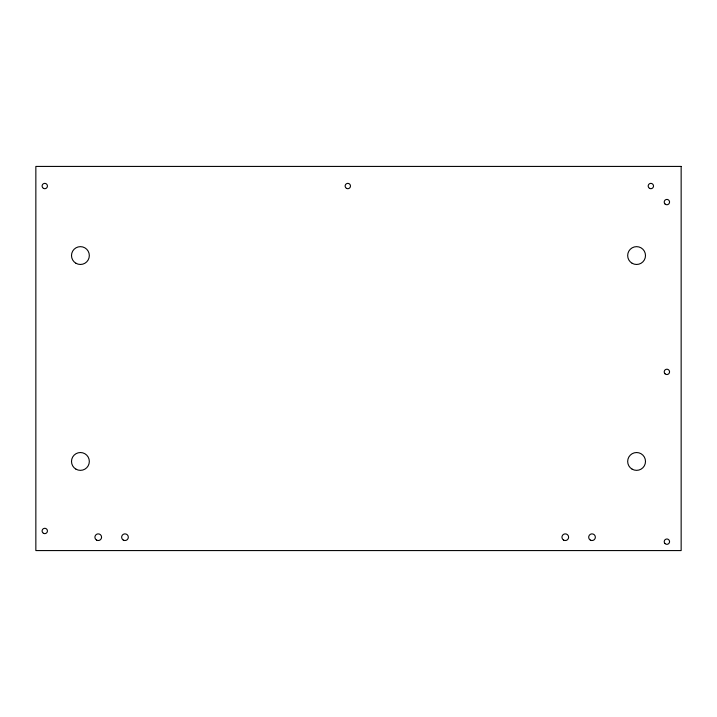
<?xml version="1.0" encoding="UTF-8"?>
<svg xmlns="http://www.w3.org/2000/svg" width="717" height="717" viewBox="0 0 717 717"><rect width="100%" height="100%" fill="white"/><g stroke="black" fill="none" stroke-linecap="round" stroke-linejoin="round"><path stroke-width="1.08" d="M681.15 166.425L35.85 166.425L35.85 550.575L681.15 550.575L681.15 166.425M649.512 188.347A2.671 2.671 0 0 0 653.519 186.035A2.671 2.671 0 0 0 649.512 183.722A2.671 2.671 0 0 0 649.512 188.347M346.463 188.347A2.671 2.671 0 0 0 350.479 186.035A2.671 2.671 0 0 0 346.463 183.722A2.671 2.671 0 0 0 346.463 188.347M43.423 188.347A2.671 2.671 0 0 0 47.439 186.035A2.671 2.671 0 0 0 43.423 183.722A2.671 2.671 0 0 0 43.423 188.347M43.423 533.278A2.671 2.671 0 0 0 47.439 530.965A2.671 2.671 0 0 0 43.423 528.653A2.671 2.671 0 0 0 43.423 533.278M632.125 469.16A8.909 8.909 0 0 0 645.497 461.443A8.909 8.909 0 0 0 632.125 453.727A8.909 8.909 0 0 0 632.125 469.16M665 543.549A2.671 2.671 0 0 0 669.472 542.357A2.671 2.671 0 0 0 666.201 539.076A2.671 2.671 0 0 0 665 543.549M665 373.763A2.671 2.671 0 0 0 669.472 372.562A2.671 2.671 0 0 0 666.201 369.291A2.671 2.671 0 0 0 665 373.763M632.125 263.273A8.909 8.909 0 0 0 645.497 255.557A8.909 8.909 0 0 0 632.125 247.84A8.909 8.909 0 0 0 632.125 263.273M665 203.969A2.671 2.671 0 0 0 669.472 202.768A2.671 2.671 0 0 0 666.201 199.496A2.671 2.671 0 0 0 665 203.969M75.957 469.16A8.909 8.909 0 0 0 89.329 461.443A8.909 8.909 0 0 0 75.957 453.727A8.909 8.909 0 0 0 75.957 469.16M75.957 263.273A8.909 8.909 0 0 0 89.329 255.557A8.909 8.909 0 0 0 75.957 247.84A8.909 8.909 0 0 0 75.957 263.273M590.351 540.098A3.343 3.343 0 0 0 595.361 537.203A3.343 3.343 0 0 0 590.351 534.308A3.343 3.343 0 0 0 590.351 540.098M563.607 540.098A3.343 3.343 0 0 0 568.626 537.203A3.343 3.343 0 0 0 563.607 534.308A3.343 3.343 0 0 0 563.607 540.098M123.306 540.098A3.343 3.343 0 0 0 128.325 537.203A3.343 3.343 0 0 0 123.306 534.308A3.343 3.343 0 0 0 123.306 540.098M96.571 540.098A3.343 3.343 0 0 0 101.581 537.203A3.343 3.343 0 0 0 96.571 534.308A3.343 3.343 0 0 0 96.571 540.098"/></g></svg>
